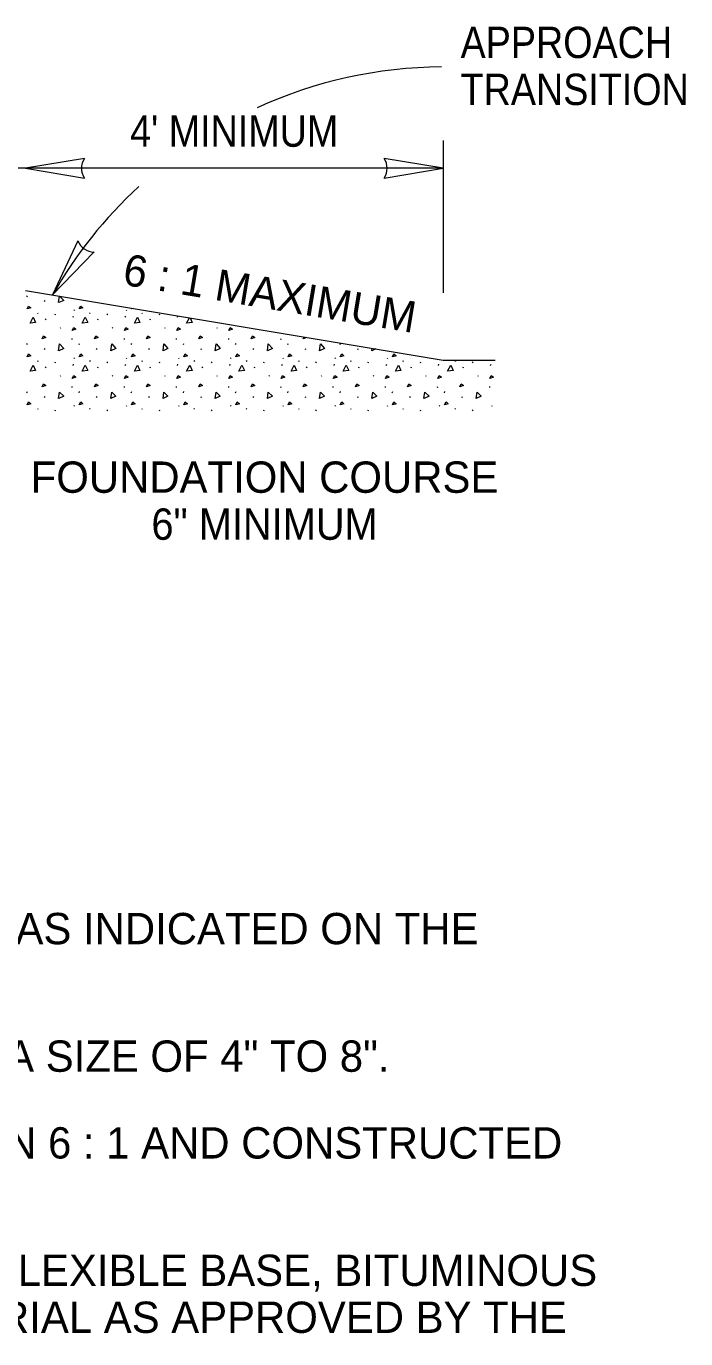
# Model space of a CAD drawing. Extents: x -76869 to -75695, y -469111 to -468408.
# Drawn here: x -76740.5 to -76698.4, y -468886.8 to -468803 of the extents above; entities that cross this region are included whole.
import ezdxf
from ezdxf.enums import TextEntityAlignment as Align

# ---------------------------------------------------------------- set-up
doc = ezdxf.new("R2010")
doc.units = 0
doc.header["$LTSCALE"] = 0.8
doc.layers.add('3', color=7, linetype='Continuous', lineweight=13)
doc.layers.add('4', color=7, linetype='Continuous', lineweight=13)

msp = doc.modelspace()

# ---------------------------------------------------------------- linework, layer by layer
at = {"layer": '3'}
for p, q in [((-76740.581, -468819.894), (-76713.917, -468824.344)), ((-76740.495, -468820.297), (-76740.466, -468820.235)), ((-76739.372, -468820.6), (-76739.338, -468820.533)), ((-76739.823, -468821.32), (-76739.794, -468821.363)), ((-76738.7, -468821.464), (-76738.666, -468821.392)), ((-76737.543, -468821.613), (-76737.514, -468821.55)), ((-76737.49, -468821.128), (-76737.461, -468821.176)), ((-76736.492, -468821.32), (-76736.458, -468821.363)), ((-76735.364, -468821.464), (-76735.335, -468821.392)), ((-76734.212, -468821.613), (-76734.178, -468821.55)), ((-76734.154, -468821.128), (-76734.125, -468821.176)), ((-76733.813, -468821.08), (-76733.794, -468821.032)), ((-76733.698, -468821.041), (-76733.813, -468821.08)), ((-76733.161, -468821.32), (-76733.127, -468821.363)), ((-76732.033, -468821.464), (-76732.004, -468821.392)), ((-76730.881, -468821.613), (-76730.847, -468821.55)), ((-76730.295, -468821.987), (-76730.113, -468821.641)), ((-76739.3, -468821.785), (-76739.266, -468821.718)), ((-76738.373, -468822.256), (-76738.34, -468822.304)), ((-76735.964, -468821.785), (-76735.935, -468821.718)), ((-76735.042, -468822.256), (-76735.009, -468822.304)), ((-76732.633, -468821.785), (-76732.604, -468821.718)), ((-76731.701, -468822.256), (-76731.677, -468822.304)), ((-76729.301, -468821.785), (-76729.297, -468821.776)), ((-76728.37, -468822.256), (-76728.341, -468822.304)), ((-76740.495, -468823.36), (-76740.466, -468823.293)), ((-76737.625, -468822.971), (-76737.62, -468823.033)), ((-76737.164, -468823.36), (-76737.13, -468823.293)), ((-76734.293, -468822.971), (-76734.284, -468823.033)), ((-76733.828, -468823.36), (-76733.799, -468823.293)), ((-76730.962, -468822.971), (-76730.953, -468823.033)), ((-76730.497, -468823.36), (-76730.463, -468823.293)), ((-76727.621, -468822.971), (-76727.621, -468823.033)), ((-76727.165, -468823.36), (-76727.132, -468823.293)), ((-76724.29, -468822.971), (-76724.285, -468823.033)), ((-76723.829, -468823.36), (-76723.801, -468823.293)), ((-76722.85, -468822.981), (-76722.797, -468822.861)), ((-76720.498, -468823.36), (-76720.465, -468823.293)), ((-76739.372, -468823.667), (-76739.338, -468823.6)), ((-76737.49, -468824.195), (-76737.461, -468824.233)), ((-76736.041, -468823.667), (-76736.007, -468823.6)), ((-76734.154, -468824.195), (-76734.125, -468824.233)), ((-76732.705, -468823.667), (-76732.676, -468823.6)), ((-76730.818, -468824.195), (-76730.789, -468824.233)), ((-76729.373, -468823.667), (-76729.34, -468823.6)), ((-76727.487, -468824.195), (-76727.458, -468824.233)), ((-76726.037, -468823.667), (-76726.009, -468823.6)), ((-76724.156, -468824.195), (-76724.122, -468824.233)), ((-76722.706, -468823.667), (-76722.677, -468823.6)), ((-76720.82, -468824.195), (-76720.791, -468824.233)), ((-76719.37, -468823.667), (-76719.341, -468823.6)), ((-76718.473, -468823.744), (-76718.449, -468823.585)), ((-76718.218, -468823.624), (-76718.463, -468823.744)), ((-76717.489, -468824.195), (-76717.46, -468824.233)), ((-76739.823, -468824.377), (-76739.794, -468824.425)), ((-76739.3, -468824.848), (-76739.266, -468824.781)), ((-76738.7, -468824.526), (-76738.666, -468824.459)), ((-76737.543, -468824.68), (-76737.514, -468824.613)), ((-76736.492, -468824.377), (-76736.458, -468824.425)), ((-76735.964, -468824.848), (-76735.935, -468824.781)), ((-76735.364, -468824.526), (-76735.335, -468824.459)), ((-76734.212, -468824.68), (-76734.178, -468824.613)), ((-76733.161, -468824.377), (-76733.127, -468824.425)), ((-76732.633, -468824.848), (-76732.604, -468824.781)), ((-76732.033, -468824.526), (-76732.004, -468824.459)), ((-76730.881, -468824.68), (-76730.847, -468824.613)), ((-76729.825, -468824.377), (-76729.796, -468824.425)), ((-76729.301, -468824.848), (-76729.268, -468824.781)), ((-76728.701, -468824.526), (-76728.668, -468824.459)), ((-76727.545, -468824.68), (-76727.516, -468824.613)), ((-76726.493, -468824.377), (-76726.46, -468824.425)), ((-76725.965, -468824.848), (-76725.937, -468824.781)), ((-76725.365, -468824.526), (-76725.337, -468824.459)), ((-76724.213, -468824.68), (-76724.18, -468824.613)), ((-76723.157, -468824.377), (-76723.129, -468824.425)), ((-76722.629, -468824.848), (-76722.605, -468824.781)), ((-76722.034, -468824.526), (-76722.005, -468824.459)), ((-76720.882, -468824.68), (-76720.849, -468824.613)), ((-76719.826, -468824.377), (-76719.797, -468824.425)), ((-76719.298, -468824.848), (-76719.269, -468824.781)), ((-76718.698, -468824.526), (-76718.669, -468824.459)), ((-76717.541, -468824.68), (-76717.517, -468824.613)), ((-76716.49, -468824.377), (-76716.461, -468824.425)), ((-76715.962, -468824.848), (-76715.938, -468824.781)), ((-76715.362, -468824.526), (-76715.333, -468824.459)), ((-76714.21, -468824.68), (-76714.181, -468824.613)), ((-76713.917, -468824.344), (-76710.581, -468824.344)), ((-76713.159, -468824.377), (-76713.125, -468824.425)), ((-76712.631, -468824.848), (-76712.602, -468824.781)), ((-76712.031, -468824.526), (-76712.002, -468824.459)), ((-76710.879, -468824.68), (-76710.85, -468824.613)), ((-76738.373, -468825.323), (-76738.34, -468825.371)), ((-76735.042, -468825.323), (-76735.009, -468825.371)), ((-76731.701, -468825.323), (-76731.677, -468825.371)), ((-76728.37, -468825.323), (-76728.341, -468825.371)), ((-76725.039, -468825.323), (-76725.01, -468825.371)), ((-76721.703, -468825.323), (-76721.674, -468825.371)), ((-76718.372, -468825.323), (-76718.338, -468825.371)), ((-76715.041, -468825.323), (-76715.007, -468825.371)), ((-76711.705, -468825.323), (-76711.676, -468825.371)), ((-76740.495, -468826.427), (-76740.466, -468826.36)), ((-76739.372, -468826.729), (-76739.338, -468826.662)), ((-76737.625, -468826.033), (-76737.62, -468826.096)), ((-76737.164, -468826.427), (-76737.13, -468826.36)), ((-76736.041, -468826.729), (-76736.007, -468826.662)), ((-76734.293, -468826.033), (-76734.284, -468826.096)), ((-76733.828, -468826.427), (-76733.799, -468826.36)), ((-76732.705, -468826.729), (-76732.676, -468826.662)), ((-76730.962, -468826.033), (-76730.953, -468826.096)), ((-76730.497, -468826.427), (-76730.463, -468826.36)), ((-76729.373, -468826.729), (-76729.34, -468826.662)), ((-76727.621, -468826.033), (-76727.621, -468826.096)), ((-76727.165, -468826.427), (-76727.132, -468826.36)), ((-76726.037, -468826.729), (-76726.009, -468826.662)), ((-76724.29, -468826.033), (-76724.285, -468826.096)), ((-76723.829, -468826.427), (-76723.801, -468826.36)), ((-76722.706, -468826.729), (-76722.677, -468826.662)), ((-76720.959, -468826.033), (-76720.949, -468826.096)), ((-76720.498, -468826.427), (-76720.465, -468826.36)), ((-76719.37, -468826.729), (-76719.341, -468826.662)), ((-76717.623, -468826.033), (-76717.618, -468826.096)), ((-76717.162, -468826.427), (-76717.133, -468826.36)), ((-76716.039, -468826.729), (-76716.005, -468826.662)), ((-76714.292, -468826.033), (-76714.282, -468826.096)), ((-76713.826, -468826.427), (-76713.797, -468826.36)), ((-76712.703, -468826.729), (-76712.674, -468826.662)), ((-76710.961, -468826.033), (-76710.951, -468826.096)), ((-76739.823, -468827.44), (-76739.794, -468827.488)), ((-76738.7, -468827.589), (-76738.666, -468827.521)), ((-76737.49, -468827.253), (-76737.461, -468827.296)), ((-76736.492, -468827.44), (-76736.458, -468827.488)), ((-76735.364, -468827.589), (-76735.335, -468827.521)), ((-76734.154, -468827.253), (-76734.125, -468827.296)), ((-76733.161, -468827.44), (-76733.127, -468827.488)), ((-76732.033, -468827.589), (-76732.004, -468827.521)), ((-76730.818, -468827.253), (-76730.789, -468827.296)), ((-76729.825, -468827.44), (-76729.796, -468827.488)), ((-76728.701, -468827.589), (-76728.668, -468827.521)), ((-76727.487, -468827.253), (-76727.458, -468827.296)), ((-76726.493, -468827.44), (-76726.46, -468827.488)), ((-76725.365, -468827.589), (-76725.337, -468827.521)), ((-76724.156, -468827.253), (-76724.122, -468827.296)), ((-76723.157, -468827.44), (-76723.129, -468827.488)), ((-76722.034, -468827.589), (-76722.005, -468827.521)), ((-76720.82, -468827.253), (-76720.791, -468827.296)), ((-76719.826, -468827.44), (-76719.797, -468827.488)), ((-76718.698, -468827.589), (-76718.669, -468827.521)), ((-76717.489, -468827.253), (-76717.46, -468827.296)), ((-76716.49, -468827.44), (-76716.461, -468827.488)), ((-76715.362, -468827.589), (-76715.333, -468827.521)), ((-76714.157, -468827.253), (-76714.124, -468827.296)), ((-76713.159, -468827.44), (-76713.125, -468827.488)), ((-76712.031, -468827.589), (-76712.002, -468827.521)), ((-76710.821, -468827.253), (-76710.793, -468827.296))]:
    msp.add_line(p, q, dxfattribs=at)
for points in [[(-76738.469, -468820.677), (-76738.412, -468820.259), (-76738.148, -468820.533), (-76738.465, -468820.677)], [(-76740.293, -468821.987), (-76740.097, -468821.608), (-76739.938, -468821.953), (-76740.289, -468821.987)], [(-76736.962, -468821.987), (-76736.765, -468821.608), (-76736.607, -468821.953), (-76736.957, -468821.987)], [(-76733.626, -468821.987), (-76733.429, -468821.608), (-76733.276, -468821.953), (-76733.621, -468821.987)], [(-76730.079, -468821.646), (-76729.94, -468821.953), (-76730.29, -468821.987)], [(-76738.469, -468823.744), (-76738.412, -468823.317), (-76738.148, -468823.595), (-76738.465, -468823.744)], [(-76735.138, -468823.744), (-76735.081, -468823.317), (-76734.817, -468823.595), (-76735.133, -468823.744)], [(-76731.802, -468823.744), (-76731.745, -468823.317), (-76731.485, -468823.595), (-76731.797, -468823.744)], [(-76728.471, -468823.744), (-76728.413, -468823.317), (-76728.149, -468823.595), (-76728.466, -468823.744)], [(-76725.14, -468823.744), (-76725.077, -468823.317), (-76724.818, -468823.595), (-76725.13, -468823.744)], [(-76722.644, -468822.885), (-76722.615, -468822.909), (-76722.85, -468822.981)], [(-76721.804, -468823.744), (-76721.746, -468823.317), (-76721.482, -468823.595), (-76721.799, -468823.744)], [(-76740.293, -468825.049), (-76740.097, -468824.675), (-76739.938, -468825.016), (-76740.289, -468825.049)], [(-76736.962, -468825.049), (-76736.765, -468824.675), (-76736.607, -468825.016), (-76736.957, -468825.049)], [(-76733.626, -468825.049), (-76733.429, -468824.675), (-76733.276, -468825.016), (-76733.621, -468825.049)], [(-76730.295, -468825.049), (-76730.098, -468824.675), (-76729.94, -468825.016), (-76730.29, -468825.049)], [(-76726.964, -468825.049), (-76726.762, -468824.675), (-76726.609, -468825.016), (-76726.954, -468825.049)], [(-76723.628, -468825.049), (-76723.426, -468824.675), (-76723.277, -468825.016), (-76723.618, -468825.049)], [(-76720.297, -468825.049), (-76720.095, -468824.675), (-76719.941, -468825.016), (-76720.287, -468825.049)], [(-76716.965, -468825.049), (-76716.764, -468824.675), (-76716.61, -468825.016), (-76716.956, -468825.049)], [(-76713.629, -468825.049), (-76713.428, -468824.675), (-76713.274, -468825.016), (-76713.62, -468825.049)], [(-76738.469, -468826.806), (-76738.412, -468826.384), (-76738.148, -468826.653), (-76738.465, -468826.801)], [(-76735.138, -468826.806), (-76735.081, -468826.384), (-76734.817, -468826.653), (-76735.133, -468826.801)], [(-76731.802, -468826.806), (-76731.745, -468826.384), (-76731.485, -468826.653), (-76731.797, -468826.801)], [(-76728.471, -468826.806), (-76728.413, -468826.384), (-76728.149, -468826.653), (-76728.466, -468826.801)], [(-76725.14, -468826.806), (-76725.077, -468826.384), (-76724.818, -468826.653), (-76725.13, -468826.801)], [(-76721.804, -468826.806), (-76721.746, -468826.384), (-76721.482, -468826.653), (-76721.799, -468826.801)], [(-76718.473, -468826.806), (-76718.41, -468826.384), (-76718.146, -468826.653), (-76718.463, -468826.801)], [(-76715.141, -468826.806), (-76715.079, -468826.384), (-76714.815, -468826.653), (-76715.132, -468826.801)], [(-76711.805, -468826.806), (-76711.743, -468826.384), (-76711.484, -468826.653), (-76711.801, -468826.801)]]:
    msp.add_lwpolyline(points, dxfattribs=at)
for points in [[(-76740.485, -468821.08), (-76740.389, -468820.893), (-76740.245, -468821.003)], [(-76737.149, -468821.08), (-76737.058, -468820.893), (-76736.914, -468821.003)], [(-76737.596, -468822.453), (-76737.505, -468822.27), (-76737.361, -468822.376)], [(-76734.26, -468822.453), (-76734.173, -468822.27), (-76734.025, -468822.376)], [(-76730.929, -468822.453), (-76730.837, -468822.27), (-76730.693, -468822.376)], [(-76727.597, -468822.453), (-76727.506, -468822.27), (-76727.362, -468822.376)], [(-76739.521, -468822.981), (-76739.429, -468822.793), (-76739.285, -468822.909)], [(-76736.185, -468822.981), (-76736.098, -468822.793), (-76735.949, -468822.909)], [(-76732.853, -468822.981), (-76732.762, -468822.793), (-76732.613, -468822.909)], [(-76729.522, -468822.981), (-76729.426, -468822.793), (-76729.282, -468822.909)], [(-76726.181, -468822.981), (-76726.095, -468822.793), (-76725.946, -468822.909)], [(-76740.485, -468824.137), (-76740.389, -468823.955), (-76740.245, -468824.065)], [(-76737.149, -468824.137), (-76737.058, -468823.955), (-76736.914, -468824.065)], [(-76733.813, -468824.137), (-76733.722, -468823.955), (-76733.578, -468824.065)], [(-76730.482, -468824.137), (-76730.391, -468823.955), (-76730.242, -468824.065)], [(-76727.146, -468824.137), (-76727.06, -468823.955), (-76726.911, -468824.065)], [(-76723.815, -468824.137), (-76723.724, -468823.955), (-76723.58, -468824.065)], [(-76720.484, -468824.137), (-76720.393, -468823.955), (-76720.244, -468824.065)], [(-76717.148, -468824.137), (-76717.061, -468823.955), (-76716.913, -468824.065)], [(-76739.521, -468826.048), (-76739.429, -468825.856), (-76739.285, -468825.976)], [(-76737.596, -468825.515), (-76737.505, -468825.333), (-76737.361, -468825.443)], [(-76736.185, -468826.048), (-76736.098, -468825.856), (-76735.949, -468825.976)], [(-76734.26, -468825.515), (-76734.173, -468825.333), (-76734.025, -468825.443)], [(-76732.853, -468826.048), (-76732.762, -468825.856), (-76732.613, -468825.976)], [(-76730.929, -468825.515), (-76730.837, -468825.333), (-76730.693, -468825.443)], [(-76729.522, -468826.048), (-76729.426, -468825.856), (-76729.282, -468825.976)], [(-76727.597, -468825.515), (-76727.506, -468825.333), (-76727.362, -468825.443)], [(-76726.181, -468826.048), (-76726.095, -468825.856), (-76725.946, -468825.976)], [(-76724.261, -468825.515), (-76724.17, -468825.333), (-76724.021, -468825.443)], [(-76722.85, -468826.048), (-76722.764, -468825.856), (-76722.615, -468825.976)], [(-76720.93, -468825.515), (-76720.839, -468825.333), (-76720.69, -468825.443)], [(-76719.519, -468826.048), (-76719.428, -468825.856), (-76719.284, -468825.976)], [(-76717.594, -468825.515), (-76717.503, -468825.333), (-76717.359, -468825.443)], [(-76716.183, -468826.048), (-76716.097, -468825.856), (-76715.948, -468825.976)], [(-76714.258, -468825.515), (-76714.172, -468825.333), (-76714.023, -468825.443)], [(-76712.852, -468826.048), (-76712.765, -468825.856), (-76712.617, -468825.976)], [(-76710.927, -468825.515), (-76710.841, -468825.333), (-76710.692, -468825.443)], [(-76740.485, -468827.2), (-76740.389, -468827.017), (-76740.245, -468827.128)], [(-76737.149, -468827.2), (-76737.058, -468827.017), (-76736.914, -468827.128)], [(-76733.813, -468827.2), (-76733.722, -468827.017), (-76733.578, -468827.128)], [(-76730.482, -468827.2), (-76730.391, -468827.017), (-76730.242, -468827.128)], [(-76727.146, -468827.2), (-76727.06, -468827.017), (-76726.911, -468827.128)], [(-76723.815, -468827.2), (-76723.724, -468827.017), (-76723.58, -468827.128)], [(-76720.484, -468827.2), (-76720.393, -468827.017), (-76720.244, -468827.128)], [(-76717.148, -468827.2), (-76717.061, -468827.017), (-76716.913, -468827.128)], [(-76713.817, -468827.2), (-76713.725, -468827.017), (-76713.581, -468827.128)]]:
    msp.add_lwpolyline(points, close=True, dxfattribs=at)
at = {"layer": '4'}
msp.add_line((-76713.917, -468810.333), (-76713.917, -468820.048), dxfattribs=at)
for points in [[(-76736.825, -468811.47), (-76740.581, -468812.094), (-76736.825, -468812.722)], [(-76717.673, -468812.718), (-76713.917, -468812.094), (-76717.673, -468811.466)], [(-76713.917, -468812.094), (-76740.581, -468812.094), (-76759.618, -468812.094)], [(-76737.241, -468816.734), (-76738.853, -468820.182), (-76736.209, -468817.442)]]:
    msp.add_lwpolyline(points, dxfattribs=at)
for centre, radius, start, end in [((-76713.823, -468834.428), 28.8, 90.37788, 114.53273), ((-76735.851, -468812.095), 1.16, 147.30964, 212.70483), ((-76718.647, -468812.093), 1.16, 327.30964, 32.70483), ((-76713.823, -468834.428), 28.8, 132.70025, 150.35366), ((-76736.173, -468816.285), 1.16, 202.80597, 268.20116)]:
    msp.add_arc(centre, radius, start, end, dxfattribs=at)

# ---------------------------------------------------------------- texts
at = {"layer": '4', "width": 0.9}
for s, p in [('APPROACH', (-76712.797, -468805.057)), ('TRANSITION', (-76712.797, -468808.057)), ("4' MINIMUM", (-76733.905, -468810.722))]:
    msp.add_text(s, height=2, dxfattribs=at).set_placement(p)
at = {"layer": '4'}
msp.add_text('6 : 1 MAXIMUM', height=2, rotation=350.533, dxfattribs=at).set_placement((-76734.447, -468819.515))
msp.add_text('FOUNDATION COURSE', height=2, dxfattribs=at).set_placement((-76725.32, -468832.819), align=Align.CENTER)
at = {"layer": '4', "width": 0.95}
msp.add_text('6" MINIMUM', height=2, dxfattribs=at).set_placement((-76725.317, -468835.819), align=Align.CENTER)
at = {"layer": '4'}
for s, p in [('1.  THE LENGTH OF THE TYPE 1 CONSTRUCTION EXIT SHALL BE AS INDICATED ON THE', (-76825.634, -468861.647)), ('2.  THE COARSE AGGREGATE SHOULD BE OPEN GRADED WITH A SIZE OF 4" TO 8".', (-76825.634, -468869.791)), ('3.  THE APPROACH TRANSITIONS SHOULD BE NO STEEPER THAN 6 : 1 AND CONSTRUCTED', (-76825.634, -468875.331)), ('4.  THE CONSTRUCTION EXIT FOUNDATION COURSE SHALL BE FLEXIBLE BASE, BITUMINOUS', (-76825.634, -468883.467)), ('  CONCRETE, PORTLAND CEMENT CONCRETE OR OTHER MATERIAL AS APPROVED BY THE', (-76825.634, -468886.467))]:
    msp.add_text(s, height=2, dxfattribs=at).set_placement(p)

doc.saveas('drawing.dxf')
